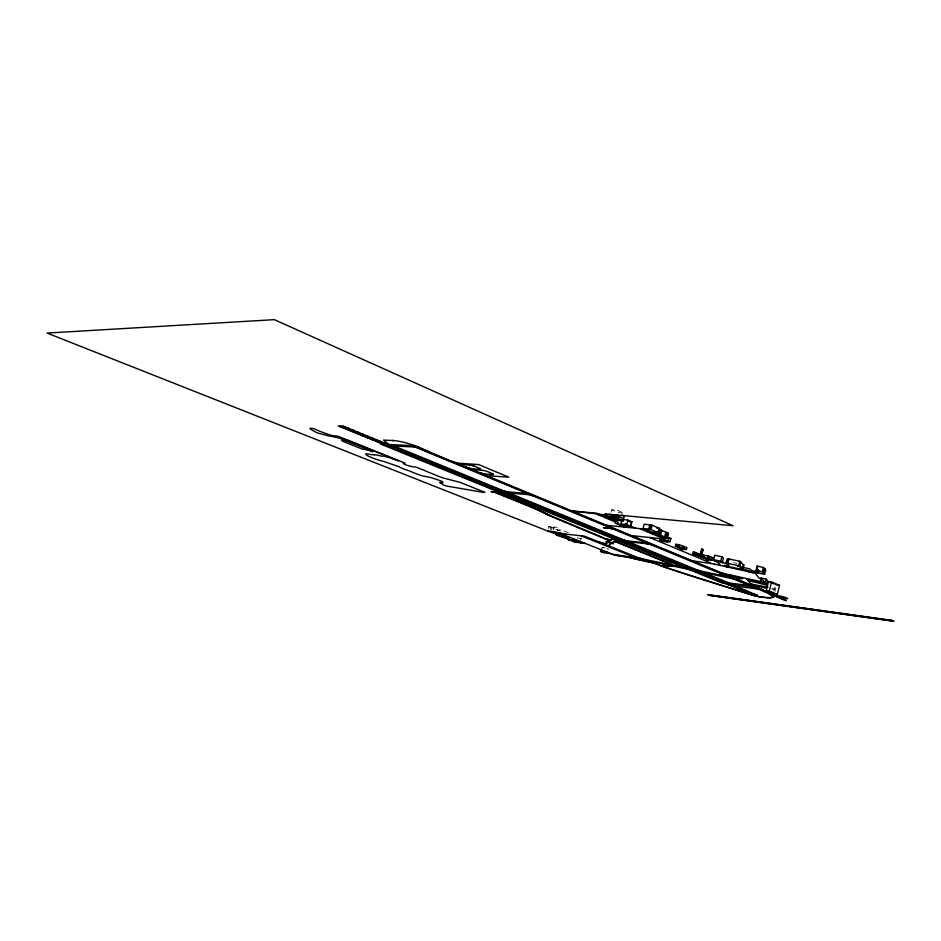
<?xml version="1.0" encoding="UTF-8"?>
<svg xmlns="http://www.w3.org/2000/svg" width="941" height="941" viewBox="0 0 941 941"><rect width="100%" height="100%" fill="white"/><g stroke="black" fill="none" stroke-linecap="round" stroke-linejoin="round"><path stroke-width="0.71" stroke-dasharray="4.71 3.53" d="M773.867 590.995L774.808 587.066M774.972 591.454L775.913 587.537M611.05 512.233L611.685 509.787L617.19 510.269L623.871 513.127L618.378 512.622L611.685 509.787M580.244 540.205L581.315 538.076M551.355 529.689L551.932 527.513L553.708 528.219L552.826 528.124C569.058 534.735 553.014 522.314 552.943 529.183M553.332 529.336L553.967 527.054M553.767 529.383L554.355 527.207M548.121 528.783L548.709 526.607L553.52 527.007M550.05 529.548L550.626 527.372L551.932 527.513M577.127 537.911L582.42 538.664M605.204 547.815L601.993 547.439L608.792 549.25M771.62 588.972L774.267 589.313L771.996 588.36M733.745 562.73L737.097 563.436M568.317 532.818L563.33 530.795L557.096 529.995L558.625 530.606M548.709 526.607L550.626 527.372"/><path stroke-width="1.41" d="M721.806 581.362L720.841 581.232L721.559 581.303M766.327 588.278L752.212 584.82A6.799 0.894 13.8 0 0 753.835 585.925L763.186 590.078L760.493 589.725M699.575 555.931L700.069 553.943L702.257 554.59L701.763 556.566L692.823 554.049L693.317 552.085L700.316 554.073L699.434 553.967M777.313 594.465L769.279 591.136L771.502 581.914L768.503 581.538L766.28 590.748L777.313 594.465L779.513 585.29L771.502 581.914M740.99 562.33L739.908 566.764L749.624 568.811C752.035 571.658 758.281 572.822 756.799 566.658L757.681 566.858L757.199 566.082L755.894 571.269L758.234 573.081L758.764 570.905M755.741 571.034L756.623 571.234L757.152 569.046M757.87 569.399L757.199 572.857L758.07 569.611M758.234 573.081L758.658 570.752M758.14 572.928L764.598 574.375L762.351 571.857L763.422 567.47L757.199 566.082M761.116 578.045L760.116 582.185L765.209 583.22L766.503 584.902L767.503 580.773L766.209 579.08L761.116 578.045L761.904 579.08M760.504 582.608L761.375 578.021L760.504 582.608L761.245 583.655M762.892 572.728L763.951 568.352L763.422 567.47M763.692 572.904L764.751 568.529L763.951 568.352M764.598 574.375L765.645 570.011L764.751 568.529M765.209 583.22L766.209 579.08M742.672 568.07L743.484 564.765M725.934 563.33L729.616 566.764L742.778 569.528L743.849 565.129L740.591 561.93L738.956 561.871M726.017 563.4L727.111 558.978L728.428 559.624L727.334 564.047L728.557 564.306L727.558 563.365L728.652 558.93L740.002 561.307L740.543 561.836L739.508 566.364L737.391 565.847L738.897 566.247M727.334 564.047L727.922 559.142M742.778 569.528L738.908 565.753L740.002 561.307M709.396 556.837L713.454 557.872L712.702 560.436L707.162 558.683L709.279 558.93L709.832 556.707L708.044 555.955L702.751 555.084L702.198 557.295M711.043 559.307L711.596 557.096M713.654 559.672L714.76 555.237L721.876 556.731L723.429 558.201L722.347 562.624L714.654 560.977L713.654 559.672L720.782 561.165L722.347 562.624M720.782 561.165L721.876 556.731M695.058 554.308L695.552 552.332M698.128 555.59L698.622 553.626M699.092 555.708L699.586 553.731M699.822 556.037L701.657 549.262L703.033 549.556L701.598 554.449L703.033 549.556M692.823 554.049L700.551 556.613L698.94 555.931L700.375 556.002L701.892 549.215M701.763 556.566L700.48 556.025L701.81 550.673M701.821 554.414L702.586 549.368M702.515 557.331L703.068 555.119M709.279 558.93L703.162 557.413L703.715 555.19M704.044 557.778L704.597 555.566M707.491 558.178L708.044 555.955M686.448 549.473L682.696 548.133L683.154 546.298L679.343 544.698L675.791 544.31L675.332 546.145L682.072 549.52L686.448 549.473L686.906 547.638L683.154 546.298M683.46 548.227L683.931 546.392M693.517 554.131L694.011 552.167M665.44 537.111L666.616 532.465L660.97 530.324L661.746 530.406L660.57 535.076L659.782 534.994L666.604 537.605L667.781 532.959L666.616 532.465M663.158 540.452L663.958 537.287L662.829 537.17L662.029 540.322L666.04 540.863L665.299 540.557L666.099 537.382M665.863 538.04L667.392 538.193L668.569 533.559L666.957 532.877L667.781 532.959M670.039 541.698L667.981 540.84L668.78 537.664L670.839 538.534L670.039 541.698L666.91 541.404C671.945 542.828 660.206 541.369 659.888 540.205L660.429 538.099M682.696 548.133L678.884 546.533L679.343 544.698M658.5 532.735L650.937 529.548L652.042 525.207L644.138 524.172L643.044 528.489L651.49 532.018L658.5 532.735L659.594 528.43L652.042 525.207M660.57 535.076L657.524 534.029L658.712 529.36L661.746 530.406M658.347 534.123L659.535 529.442M659.888 540.205L662.37 540.475L662.911 538.37M663.499 540.593L664.299 537.429M664.617 537.029L665.793 532.383M643.044 528.489L648.725 529.054L649.831 524.725M650.937 529.548L649.537 529.407L650.643 525.078M620.872 524.066L622.048 519.55L627.882 520.102L631.846 521.784L630.682 526.313L624.848 525.737L620.872 524.066L626.706 524.643L635.775 528.219M611.109 519.256L623.118 520.914L624.365 516.103L621.966 515.092M624.848 525.737L625.518 523.49M625.659 523.502L625.083 525.76L628.4 527.478M626.706 524.643L627.882 520.102M630.423 526.29L631.587 521.761M601.64 548.779L600.946 551.461L608.357 553.426L604.157 551.838M617.108 517.503L617.743 515.068M573.516 539.146L572.893 541.381L574.68 542.098L585.631 543.522M573.798 539.264L573.234 541.428L567.458 539.24L569.587 539.769L568.011 539.581M574.68 542.098L575.257 539.934M564.177 533.571L563.6 535.747C578.809 540.699 559.048 536.935 556.119 534.794L556.696 532.63M556.119 534.794L559.53 534.735L560.107 532.559M562.389 537.276L562.965 535.111M564.271 533.582L563.353 537.382L581.797 542.933L580.362 542.369M563.588 537.335L564.165 535.17M611.909 542.91L613.403 543.769L606.051 541.793L611.885 542.898L615.096 540.31L617.872 540.593A5.258 0.729 14.5 0 1 624.248 542.463L624.389 542.486M462.772 465.795L461.572 464.854L462.819 464.607M547.803 514.527L609.933 540.499L611.979 539.205A6.74 0.941 14.5 0 1 612.403 539.193L614.861 539.369A5.187 0.729 14.6 0 0 613.297 538.005L613.438 538.017M613.379 539.264L613.073 539.24A7.998 1.106 14.5 0 0 611.203 539.428L612.462 539.193L608.215 541.91L606.051 541.793M726.299 583.938L731.333 584.655M728.922 585.008L733.956 585.725M731.569 586.078L736.603 586.808M734.603 587.325L739.638 588.043M611.238 539.393L612.497 539.205M737.462 588.49L742.496 589.207M740.414 589.689L745.237 590.336M740.614 589.772L745.437 590.419M743.284 590.854L748.307 591.583M746.366 592.112L751.388 592.842M749.318 593.312L754.341 594.053M751.624 594.253L756.646 594.994M607.933 539.205A5.764 0.8 14.6 0 0 607.674 539.028L608.051 539.311A5.764 0.8 14.6 0 1 608.062 539.581L609.933 540.499L608.215 541.91M609.909 544.498L609.192 546.051M607.404 542.569L606.674 543.169A5.081 0.694 14.6 0 1 604.393 543.345A5.081 0.694 14.6 0 1 598.735 541.84L598.735 541.84M611.038 543.604L609.356 544.945A19.62 2.635 14.5 0 0 609.086 545.827L609.309 546.074M534.453 496.342L534.323 496.33A5.07 0.776 15 0 0 527.748 494.59L510.598 493.155A7.046 1.059 15.1 0 0 509.634 493.249L509.493 493.343A7.046 1.059 15.1 0 0 511.469 494.79L511.328 494.778M719.841 565.27C721.453 565.647 716.748 560.977 714.654 560.977M461.772 464.678L469.83 465.054A4.411 0.706 15.4 0 1 474.593 466.218L479.804 468.383A4.423 0.706 15.4 0 1 479.91 469.288L472.088 468.759A4.881 0.776 15.5 0 1 466.489 467.348M700.457 554.108L701.374 554.214M613.508 541.628L613.838 541.675A4.717 0.647 14.5 0 1 617.708 542.592L670.557 564.177A11.057 1.459 14.3 0 1 671.556 564.894L671.58 564.906M629 541.804L628.129 541.828A4.846 0.682 14.4 0 0 628.976 542.781L628.859 542.769M748.213 580.632L766.503 584.902M665.852 564.812L664.699 564.729A31.488 4.152 14.1 0 0 666.522 565.741L669.651 565.6M666.522 565.741L668.816 565.753M429.637 452.103L418.545 447.01A18.726 3.023 15.9 0 0 393.62 440.564L383.599 440.094L388.327 444.046L386.939 443.976M392.126 440.506L393.62 440.564M612.579 528.619L603.51 527.725L612.944 528.771M384.74 444.552L389.539 446.352M385.798 444.599L390.597 446.41L385.998 444.611M386.622 444.646L390.797 446.422M387.033 444.67L391.832 446.481M387.233 444.681L392.044 446.493M388.292 444.728L393.091 446.54M391.456 445.822L415.146 447.057M389.339 446.352L384.21 444.517M392.303 447.104L393.373 447.61M394.114 447.61L393.35 447.398M615.885 540.275L614.991 540.44M396.914 448.928L401.137 450.692M403.865 451.762L408.053 453.503M410.735 454.562L414.887 456.291M417.557 457.338L421.674 459.067M452.139 461.408L452.268 461.419A5.575 0.894 15.6 0 0 459.608 463.301L478.628 464.548L508.846 477.193L489.979 475.887A5.364 0.847 15.3 0 0 490.532 477.252L490.414 477.252M424.32 460.102L428.52 461.819M431.06 462.854L435.118 464.548M437.73 465.572L441.752 467.254M444.34 468.265L448.339 469.935M450.904 470.947L454.974 472.605M484.591 473.946A4.987 0.788 15.4 0 1 478.91 472.488A4.799 0.765 15.4 0 0 484.591 473.946L492.461 474.499A4.34 0.694 15.3 0 0 492.378 473.617L487.238 471.476A4.282 0.682 15.4 0 0 482.498 470.324L475.476 469.853A5.634 0.894 15.4 0 0 475.805 471.206M457.408 473.605L461.455 475.252M612.403 539.193L613.062 539.228M463.878 476.24L467.783 477.863M470.3 478.851L474.17 480.475M476.664 481.451L480.51 483.062M672.003 566.094L670.404 566A51.143 6.575 14.1 0 0 665.405 566.047L664.852 566.106A51.143 6.575 14.1 0 0 663.123 566.47L666.463 567.67A172.168 24.195 13.7 0 0 706.973 580.868L751.341 594.7A9.304 1.176 13.9 0 0 760.634 596.853A28.877 3.67 13.9 0 0 770.738 594.935L768.327 593.348M483.015 484.05L486.826 485.638M489.296 486.603L493.19 488.191M495.519 489.144L499.283 490.72M498.565 489.555L498.695 489.567A7.21 1.094 15.2 0 0 504.552 491.308L505.293 491.461A7.21 1.094 15.2 0 0 507.27 491.802L524.49 493.225A5.211 0.8 15.1 0 0 524.113 492.131L524.29 492.143M501.6 491.661L505.552 493.237M499.189 492.296L490.955 491.614L494.613 492.296L532.194 507.575A92.877 12.939 15.4 0 1 547.862 515.103L609.368 540.652M500.353 492.778L495.613 492.378L530.889 506.705M507.869 494.178L511.575 495.731M513.962 496.672L517.75 498.212M520.02 499.142L523.772 500.671M526.031 501.588L529.642 503.106M531.9 504.023L535.605 505.529M537.934 506.446L541.498 507.94M571.81 510.916L596.688 513.221L618.131 522.196L617.355 523.561L627.929 527.43M572.199 511.081L595.653 513.727L615.438 522.008L615.085 523.055L624.659 527.101M610.415 514.692L615.908 515.197L622.613 518.02L598.629 514.974M543.816 508.846L547.474 510.34M596.418 514.045L607.933 515.115L604.969 513.88L733.051 525.725L274.349 319.658L47.05 333.067L549.473 531.712L554.155 533.441L562.224 534.241M549.544 511.222L553.179 512.704M608.204 518.044L608.968 518.115L607.451 517.479L617.131 518.397L623.118 520.914M555.472 513.598L559.072 515.068M628.917 521.502L631.846 521.784M561.236 515.95L564.8 517.409M566.952 518.279L570.387 519.714M656.783 528.148L659.594 528.43M572.622 520.596L576.033 522.032M660.535 529.889L659.394 534.559M606.533 525.278L644.467 529.089M578.28 522.902L581.667 524.325M650.09 531.453L646.643 531.512M583.879 525.196L587.243 526.595M655.489 533.665L657.524 534.029M650.607 533.171L656.536 534.17M589.442 527.454L592.889 528.866M594.959 529.712L598.276 531.1M668.78 537.664L665.781 537.523L667.392 538.193M660.688 537.052L664.158 537.382M668.792 538.311L670.839 538.534M600.464 531.947L603.757 533.335M631.435 535.582L664.699 539.099L639.762 528.619M605.91 534.17L609.18 535.547M665.299 540.557L667.981 540.84M611.321 536.382L614.567 537.734M547.544 530.959L552.802 531.418L559.342 534.006M553.19 531.571L564.929 534.029M616.578 538.558L619.907 539.922M619.59 538.981L619.707 538.993A4.905 0.694 14.5 0 0 626.377 540.722L626.518 540.781M644.808 541.934L644.738 541.922A5.011 0.718 14.4 0 1 643.962 542.663L644.067 542.71M623.06 540.405L647.643 543.098M675.332 546.145L678.884 546.533M622.048 540.757L625.247 542.098M625.553 541.428L650.137 544.133M559.53 534.735L565.306 535.464M652.948 545.321L653.019 545.333A4.952 0.694 14.3 0 0 646.655 543.78L646.549 543.745M563.494 535.735L561.895 534.959M627.341 542.922L630.517 544.251M632.611 545.062L635.763 546.38M697.152 553.696L693.317 552.085M637.833 547.203L640.974 548.509M701.327 554.484L702.257 554.59M709.832 556.707L707.714 556.472L708.302 556.719M642.915 549.297L646.244 550.626M713.454 557.872L712.019 557.707L713.243 558.225M703.162 557.413L700.457 557.096L712.702 560.436M648.067 551.402L651.278 552.708M653.313 553.508L656.383 554.79M658.394 555.59L661.558 556.872M692.411 560.801L714.348 564.059M663.358 557.648L666.499 558.919M668.498 559.707L671.498 560.965M580.962 535.794L632.376 556.39L636.022 556.825A5.481 0.718 14.4 0 0 642.762 558.86L643.009 559.025M673.485 561.742L676.473 562.989M764.845 591.513L786.276 600.734L411.711 445.634M678.332 563.753L681.413 565.012M683.389 565.776L686.33 567.011M688.283 567.776L691.212 568.999M693.141 569.764L696.046 570.975M697.975 571.728L700.857 572.94M702.786 573.692L705.656 574.892M735.192 578.503L742.637 578.668L731.251 575.574A4.834 0.647 13.9 0 0 726.076 574.728M707.444 575.621L710.526 576.845M777.525 585.043L779.513 585.29M712.302 577.574L715.125 578.762M721.218 581.185L722.147 581.562M717.007 579.491L719.936 580.691M767.891 587.09L751.753 584.279L751.683 585.326M721.335 581.409L720.653 581.126M721.441 581.797L725.005 583.055M722.547 581.938L725.664 583.149M722.759 581.961L725.887 583.173M723.417 582.044L726.311 583.232M723.841 582.103L726.958 583.314M724.052 582.126L727.616 583.396M725.146 582.267L728.263 583.491M753.835 585.925L751.624 585.043M726.381 582.597L750.977 585.796L735.227 579.315M753.859 586.984L721.512 582.761L380.599 444.046L414.311 445.763L765.774 591.16A52.496 6.916 13.6 0 0 778.407 595.735L779.583 595.947A5.928 0.753 13.7 0 1 787.511 598.37A5.928 0.753 13.7 0 1 782.3 598.088A5.928 0.753 13.7 0 1 776.172 595.759L776.102 595.535A52.378 6.893 13.6 0 1 763.48 590.96M730.016 584.079L739.544 586.643L762.022 589.595M766.28 590.748L769.279 591.136M626.377 540.722L625.365 540.569M626.835 557.096L652.654 562.847A8.093 1.047 14.4 0 1 657.947 564.647A23.96 3.141 14.2 0 0 662.535 566.494L750.812 594.736A9.751 1.223 13.9 0 0 761.469 597.194L769.467 597.982L773.808 597.347L770.855 594.453M627.612 557.201L614.579 555.084L560.471 533.535L584.596 536.194L636.022 556.825M612.814 554.32L635.398 557.625L632.376 556.39M753.588 584.655L751 583.985L746.966 579.138L748.495 579.091M748.142 571.646L750.106 571.787L749.636 570.928A4.517 0.635 13.8 0 0 746.048 569.94L742.402 569.164M743.849 565.129L742.884 564.647M730.31 577.256L634.434 557.237L635.398 557.625M735.333 579.327L628.882 556.672M727.558 563.365L738.908 565.753M722.276 562.565L726.84 563.577M729.216 566.4L724.323 565.353L726.581 566.741M702.798 549.603L701.657 549.262M757.082 572.669L751.53 571.61L753.188 572.763M722.476 573.198L765.033 582.597L763.175 580.209L759.069 578.056L755.164 573.21L714.348 564.082M762.351 571.857L756.141 570.469L756.623 571.234M760.304 582.314L747.283 579.456M699.069 570.705L699.975 570.916L698.963 570.681A14.856 1.988 14.1 0 1 693.976 569.364M726.852 566.823L727.911 567.117M339.619 426.414L345.441 427.92L344.524 426.72M343.43 427.967L349.24 429.472L348.335 428.273M348.252 429.919L354.039 431.437L353.157 430.237M353.251 431.966L358.709 433.33L357.839 432.154M353.569 432.095L359.027 433.46L358.156 432.284M357.851 433.836L363.614 435.342L362.767 434.166M362.52 435.742L368.284 437.236L367.449 436.083M367.037 437.577L372.777 439.071L371.966 437.918M371.777 439.506L377.506 441L376.388 439.729M375.859 441.176L381.575 442.658L380.799 441.529M379.893 442.823L385.598 444.305L384.834 443.187M668.439 538.558L669.063 538.722M673.144 565.306L672.721 565.141A22.655 2.988 14.4 0 0 670.121 563.6L618.366 542.604A5.364 0.741 14.5 0 0 613.755 541.428M611.521 553.802L607.898 553.273M663.076 564.235L663.923 564.576M604.522 552.967L600.476 551.355L607.851 552.343M609.345 540.64L607.016 539.652M721.006 581.738L724.347 582.973M393.926 445.952L728.957 582.938M529.277 506.046L531.124 506.799M530.206 506.423L532.465 507.364L530.842 506.681M412.923 445.693L760.728 589.431M649.737 537.523L710.737 562.977M609.486 514.292L617.59 517.715M666.263 538.205L654.501 533.324L651.725 533.029L653.748 533.888M768.503 581.538L769.785 582.079M770.891 582.538L774.302 583.973M775.443 584.455L776.537 584.914M613.414 518.044L619.401 520.561M675.791 544.31L678.414 545.415M701.01 554.884L703.409 555.896M532.018 507.175L540.71 511.01A95.453 13.292 15.4 0 1 543.969 512.574L547.344 514.292M648.725 529.054L649.537 529.407M533.406 507.764L534.653 508.293M534.112 508.058L537.523 509.551M538.181 509.846L538.828 510.14M549.438 515.409L546.403 513.81M539.569 510.469L540.71 511.01A108.568 15.032 15.4 0 1 548.885 515.103L549.579 515.48M664.193 564.694L664.487 564.847A8.939 1.164 14.3 0 1 665.087 565.823L662.276 566.141A20.161 2.647 14.2 0 1 659.97 565.223L658.512 564.588A8.293 1.082 14.4 0 0 652.301 562.577L637.245 559.248A10.657 1.4 14.4 0 1 631.623 557.813A14.421 1.858 14.5 0 0 624.883 556.613A50.332 6.716 14.7 0 1 614.061 554.814M728.652 558.93L729.651 559.883M461.608 464.995L463.207 465.995A5.74 0.917 15.5 0 1 462.419 464.595M344.194 426.579L345.112 427.79M348.005 428.143L348.923 429.343M352.828 430.108L353.722 431.296M362.438 434.036L363.297 435.201M367.131 435.942L367.955 437.106M371.636 437.788L372.46 438.941M380.482 441.4L381.258 442.529M384.528 443.058L385.281 444.176M509.634 493.26A7.799 1.176 15.1 0 1 510.598 493.155M724.37 574.798A9.481 1.27 14 0 1 719.359 574.975M628.388 541.816A4.705 0.659 14.4 0 1 629.141 541.863M507.27 491.802A8.151 1.235 15.2 0 1 505.199 491.437M492.378 473.617A4.387 0.706 15.3 0 1 492.461 474.499M472.088 468.759A4.834 0.776 15.5 0 1 466.371 467.301M469.83 465.054A4.317 0.694 15.4 0 1 474.593 466.218M343.1 426.073L338.207 425.897L752.365 594.618L757.529 595.324L343.1 426.073M393.032 447.151L394.373 447.693L393.032 447.151M372.848 451.621L372.342 451.598A6.963 1.047 16 0 0 362.532 449.198L343.194 441.458A10.857 1.659 16.1 0 1 341.983 439.8A7.516 1.153 16.2 0 1 349.37 442.211A190.835 26.077 16.5 0 1 372.848 451.621M374.236 454.774L370.93 454.574A6.046 0.906 16 0 0 365.849 454.268A16.515 2.47 15.9 0 0 384.587 461.737L399.407 466.854A11.798 1.741 15.7 0 0 409.758 470.982A29.783 4.434 15.6 0 0 421.592 475.687L430.802 477.522L440.588 480.804A8.21 1.2 15.6 0 1 439.682 482.451L443.729 485.097A5.434 0.788 15.5 0 0 450.233 486.662L481.451 492.061A5.928 0.87 15.3 0 0 484.85 492.343L460.067 482.345L442.188 477.722L425.45 470.994A4.823 0.718 15.7 0 0 420.592 469.041A10.41 1.553 15.7 0 0 415.404 466.959L414.428 466.889A6.246 0.941 15.8 0 1 405.559 464.725A6.246 0.941 15.8 0 1 405.018 463.113L338.395 436.342L331.573 435.424A37.64 5.94 16.3 0 1 313.506 428.567A13.127 2.023 16.3 0 0 309.883 428.426A35.029 5.446 16.2 0 0 317.376 432.919L328.538 435.883A21.243 3.223 16.2 0 1 342.618 439.106L346.629 440.035L398.396 460.819L390.844 458.161A5.611 0.847 15.9 0 0 385.269 456.467A5.611 0.847 15.9 0 0 381.952 456.279A9.187 1.376 15.9 0 0 374.236 454.774M707.679 559.577L705.491 559.33L708.667 560.33L707.679 559.577M891.645 620.342L707.644 594.665L892.327 620.637L891.645 620.342M893.28 621.06L709.302 595.324L893.95 621.342L893.28 621.06"/></g></svg>
